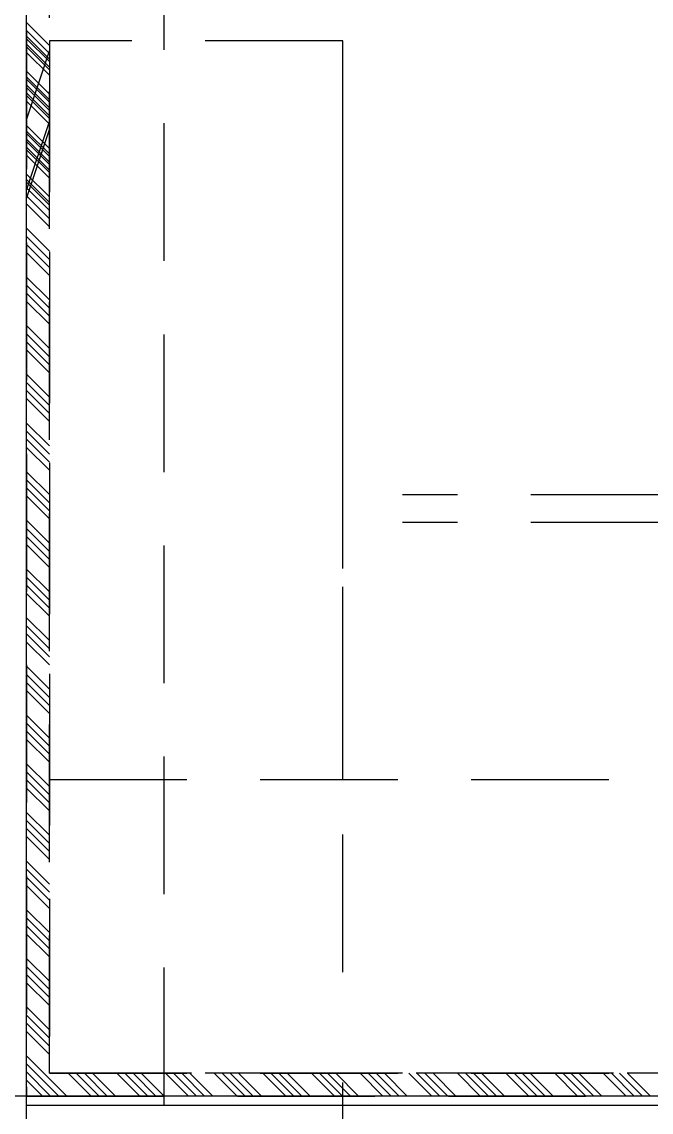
# Model space of a CAD drawing. Header units: millimetres. Extents: x 6886222 to 6919728, y 230959 to 276095.
# Drawn here: x 6906878 to 6907564, y 263117 to 264305 of the extents above; entities that cross this region are included whole.
import ezdxf
from ezdxf.xclip import XClip

# ---------------------------------------------------------------- set-up
doc = ezdxf.new("R2010")
doc.units = ezdxf.units.MM
doc.header["$LTSCALE"] = 100
doc.header["$XCLIPFRAME"] = 2
doc.linetypes.add('ST-DASH', pattern=[2.7, 1.5, -1.2])
doc.linetypes.add('U-74C-EX$0$HID', pattern=[2.3, 1.5, -0.8])
for name, color, linetype in [('BP', 7, 'Continuous'), ('U-74C-EX$0$A-커텐박스', 11, 'U-74C-EX$0$HID'), ('U-74C-EX$0$FIN', 5, 'Continuous'), ('U-74C-EX$0$FUR_미설치가구', 8, 'U-74C-EX$0$HID'), ('결로방지', 4, 'ST-DASH')]:
    doc.layers.add(name, color=color, linetype=linetype)
doc.layers.add('U-74C-EX$0$MC', color=152, linetype='Continuous', plot=False)

# ---------------------------------------------------------------- blocks, each defined once
blk = doc.blocks.new('U-74C-EX$0$74C_주방가구_1')
at = {"layer": 'U-74C-EX$0$FUR_미설치가구', "linetype": 'U-74C-EX$0$HID'}
for p, q in [((3000, 0), (0, 0)), ((0, 0), (0, -2480)), ((70.5, 0), (45.5, -25)), ((79.4, 0), (54.4, -25)), ((88.2, 0), (63.2, -25)), ((97.1, 0), (72.1, -25)), ((123.6, 0), (98.6, -25)), ((132.4, 0), (107.4, -25)), ((141.2, 0), (116.2, -25)), ((150.1, 0), (125.1, -25)), ((176.6, 0), (151.6, -25)), ((185.4, 0), (160.4, -25)), ((194.3, 0), (169.3, -25)), ((203.1, 0), (178.1, -25)), ((229.6, 0), (204.6, -25)), ((238.5, 0), (213.5, -25)), ((247.3, 0), (222.3, -25)), ((256.1, 0), (231.1, -25)), ((282.7, 0), (257.7, -25)), ((291.5, 0), (266.5, -25)), ((300.3, 0), (275.3, -25)), ((309.2, 0), (284.2, -25)), ((335.7, 0), (310.7, -25)), ((344.5, 0), (319.5, -25)), ((353.4, 0), (328.4, -25)), ((362.2, 0), (337.2, -25)), ((397.6, 0), (372.6, -25)), ((406.4, 0), (381.4, -25)), ((415.2, 0), (390.2, -25)), ((441.8, 0), (416.8, -25)), ((450.6, 0), (425.6, -25)), ((459.4, 0), (434.4, -25)), ((468.3, 0), (443.3, -25)), ((494.8, 0), (469.8, -25)), ((503.6, 0), (478.6, -25)), ((512.5, 0), (487.5, -25)), ((521.3, 0), (496.3, -25)), ((556.7, 0), (531.7, -25)), ((565.5, 0), (540.5, -25)), ((574.3, 0), (549.3, -25)), ((600.9, 0), (575.9, -25)), ((609.7, 0), (584.7, -25)), ((618.5, 0), (593.5, -25)), ((627.4, 0), (602.4, -25)), ((715.8, 0), (690.8, -25)), ((724.6, 0), (699.6, -25)), ((733.4, 0), (708.4, -25)), ((760, 0), (735, -25)), ((768.8, 0), (743.8, -25)), ((777.6, 0), (752.6, -25)), ((786.5, 0), (761.5, -25)), ((44, 0), (0, -44)), ((35.2, 0), (0, -35.2)), ((26.3, 0), (0, -26.3)), ((17.5, 0), (0, -17.5)), ((388.7, 0), (363.7, -25)), ((547.8, 0), (522.8, -25)), ((653.9, 0), (628.9, -25)), ((662.7, 0), (637.7, -25)), ((671.6, 0), (646.6, -25)), ((680.4, 0), (655.4, -25)), ((706.9, 0), (681.9, -25)), ((813, 0), (788, -25)), ((821.8, 0), (796.8, -25)), ((830.7, 0), (805.7, -25)), ((839.5, 0), (814.5, -25)), ((866, 0), (841, -25)), ((874.9, 0), (849.9, -25)), ((883.7, 0), (858.7, -25)), ((892.5, 0), (867.5, -25)), ((919.1, 0), (894.1, -25)), ((927.9, 0), (902.9, -25)), ((936.7, 0), (911.7, -25)), ((945.6, 0), (920.6, -25)), ((972.1, 0), (947.1, -25)), ((980.9, 0), (955.9, -25)), ((989.8, 0), (964.8, -25)), ((995.8, 0), (970.8, -25)), ((998.6, 0), (973.6, -25)), ((978.2, 0), (1053.2, -25)), ((1004.7, 0), (979.7, -25)), ((987, 0), (1062, -25)), ((1025.1, 0), (1000.1, -25)), ((1031.2, 0), (1006.2, -25)), ((1034, 0), (1009, -25)), ((1040, 0), (1015, -25)), ((1042.8, 0), (1017.8, -25)), ((1048.9, 0), (1023.9, -25)), ((1051.6, 0), (1026.6, -25)), ((1057.7, 0), (1032.7, -25)), ((1084.2, 0), (1059.2, -25)), ((1063.8, 0), (1138.8, -25)), ((1090.3, 0), (1065.3, -25)), ((1093.1, 0), (1068.1, -25)), ((1099.1, 0), (1074.1, -25)), ((1101.9, 0), (1076.9, -25)), ((1108, 0), (1083, -25)), ((1110.7, 0), (1085.7, -25)), ((1116.8, 0), (1091.8, -25)), ((1137.3, 0), (1112.3, -25)), ((1143.3, 0), (1118.3, -25)), ((1146.1, 0), (1121.1, -25)), ((1152.2, 0), (1127.2, -25)), ((1154.9, 0), (1129.9, -25)), ((1161, 0), (1136, -25)), ((1169.8, 0), (1144.8, -25)), ((25, -2480), (25, -25)), ((25, -25), (2975, -25)), ((2975, -25), (25, -25)), ((25, -25), (25, -2500)), ((1150, -25), (345, -25)), ((345, -25), (345, -345)), ((1150, -345), (1150, -25)), ((25, -45.5), (0, -70.5)), ((25, -54.4), (0, -79.4)), ((25, -63.2), (0, -88.2)), ((25, -72.1), (0, -97.1)), ((25, -98.6), (0, -123.6)), ((25, -107.4), (0, -132.4)), ((25, -116.2), (0, -141.2)), ((25, -125.1), (0, -150.1)), ((25, -151.6), (0, -176.6)), ((25, -160.4), (0, -185.4)), ((25, -169.3), (0, -194.3)), ((25, -178.1), (0, -203.1)), ((25, -204.6), (0, -229.6)), ((25, -213.5), (0, -238.5)), ((25, -222.3), (0, -247.3)), ((25, -231.1), (0, -256.1)), ((25, -257.7), (0, -282.7)), ((25, -266.5), (0, -291.5)), ((25, -275.3), (0, -300.3)), ((25, -284.2), (0, -309.2)), ((25, -310.7), (0, -335.7)), ((25, -319.5), (0, -344.5)), ((25, -328.4), (0, -353.4)), ((25, -337.2), (0, -362.2)), ((345, -345), (1150, -345)), ((25, -363.7), (0, -388.7)), ((25, -372.6), (0, -397.6)), ((25, -381.4), (0, -406.4)), ((25, -390.2), (0, -415.2)), ((625, -700), (625, -410)), ((655, -700), (655, -410)), ((25, -416.8), (0, -441.8)), ((25, -425.6), (0, -450.6)), ((25, -434.4), (0, -459.4)), ((25, -443.3), (0, -468.3)), ((25, -469.8), (0, -494.8)), ((25, -478.6), (0, -503.6)), ((25, -487.5), (0, -512.5)), ((25, -496.3), (0, -521.3)), ((25, -522.8), (0, -547.8)), ((25, -531.7), (0, -556.7)), ((25, -540.5), (0, -565.5)), ((25, -549.3), (0, -574.3)), ((25, -575.9), (0, -600.9)), ((25, -584.7), (0, -609.7)), ((25, -593.5), (0, -618.5)), ((25, -602.4), (0, -627.4)), ((25, -628.9), (0, -653.9)), ((25, -637.7), (0, -662.7)), ((25, -646.6), (0, -671.6)), ((25, -655.4), (0, -680.4))]:
    blk.add_line(p, q, dxfattribs=at)
blk.add_lwpolyline([(25, -805), (25, -25), (345, -25), (345, -805)], close=True, dxfattribs=at)
blk = doc.blocks.new('U-74C-EX', base_point=(50, 0))
at = {"layer": 'U-74C-EX$0$A-커텐박스'}
blk.add_line((7055, 1915), (10075, 1915), dxfattribs=at)
at = {"layer": 'U-74C-EX$0$FIN'}
for p, q in [((6025, 2065), (8290, 2065)), ((7055, 2065), (7055, 1125))]:
    blk.add_line(p, q, dxfattribs=at)
at = {"layer": 'U-74C-EX$0$MC'}
blk.add_line((7065, -1990), (7065, 2935), dxfattribs=at)
blk.add_blockref('U-74C-EX$0$74C_주방가구_1', (7065, 2065))

msp = doc.modelspace()

# ---------------------------------------------------------------- block references
at = {"layer": 'BP'}
ref = msp.add_blockref('U-74C-EX', (6908948.1, 256119.4), dxfattribs=dict(at, rotation=90))
XClip(ref).set_block_clipping_path([(-85.000000015, 299.9999999944), (-85.0000000013, -7479.9999999991), (15775.0000000003, -7479.9999999991), (15775.0000000003, 2920.0000000009), (3995.0000000002, 2920), (3995.0000000002, 300.0000000019)])

# ---------------------------------------------------------------- next in the draw order: linework, layer by layer
at = {"layer": '결로방지'}
msp.add_lwpolyline([(6913778.1, 266244.4), (6913778.1, 265909.4), (6915228.1, 265909.4), (6915228.1, 256559.4), (6909453.1, 256559.4), (6909453.1, 260569.4), (6907228.1, 260569.4), (6907228.1, 265814.4), (6909063.1, 265814.4), (6909063.1, 267044.4)], dxfattribs=at)

doc.saveas('drawing.dxf')
